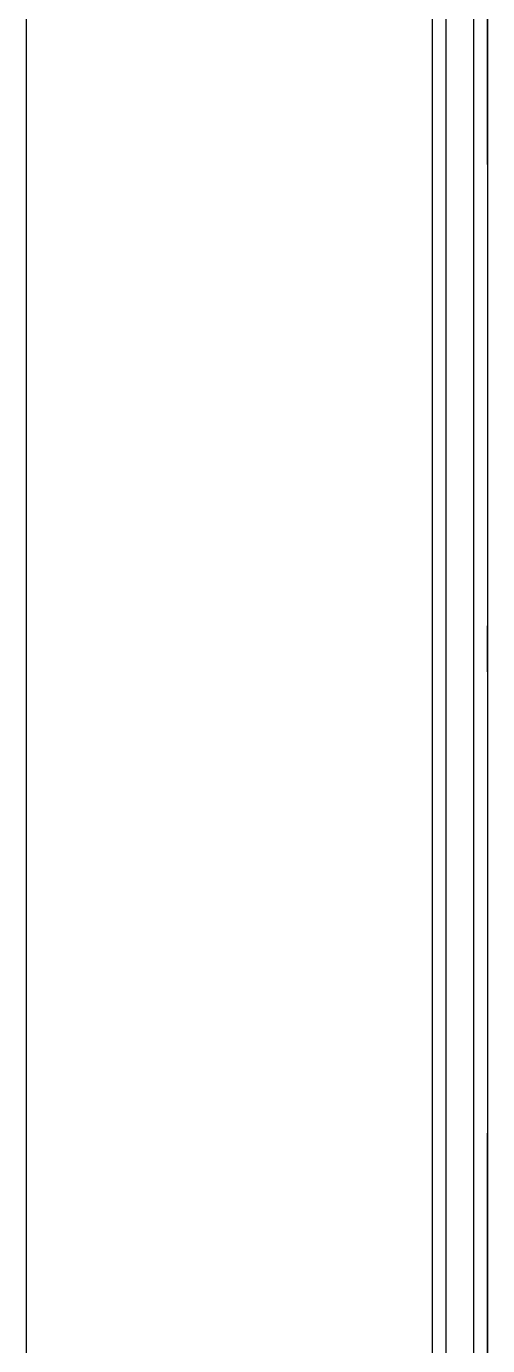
# Model space of a CAD drawing. Extents: x 1980812 to 2578970, y -669191 to 284498.
# Drawn here: x 2567868 to 2568068, y -266969 to -266397 of the extents above; entities that cross this region are included whole.
import ezdxf

# ---------------------------------------------------------------- set-up
doc = ezdxf.new("R2010")
doc.units = 0
doc.header["$LTSCALE"] = 1000
doc.header["$MEASUREMENT"] = 0
doc.linetypes.add('DOTE', pattern=[2.42, 2, -0.2, 0.02, -0.2])
for name, color, linetype in [('A-SECT-MCUT-FINE', 137, 'Continuous'), ('dote', 1, 'DOTE'), ('WINDOW', 2, 'Continuous'), ('空线', 3, 'Continuous')]:
    doc.layers.add(name, color=color, linetype=linetype)

# ---------------------------------------------------------------- blocks, each defined once
blk = doc.blocks.new('pm3')
at = {"layer": 'A-SECT-MCUT-FINE'}
blk.add_line((-14026.62, -7650, 0), (-14026.62, -5590.85, 0), dxfattribs=at)
at = {"layer": 'WINDOW'}
for p, q in [((-14226.62, -5590.85, 0), (-14226.62, -6885.3, 0)), ((-14220.62, -6885.3, 0), (-14220.62, -5590.85, 0)), ((-14208.62, -6885.3, 0), (-14208.62, -5590.85, 0)), ((-14202.62, -5590.85, 0), (-14202.62, -6885.3, 0))]:
    blk.add_line(p, q, dxfattribs=at)

msp = doc.modelspace()

# ---------------------------------------------------------------- linework, layer by layer
at = {"layer": 'dote'}
msp.add_line((2568068.37, -317277.01, 0), (2568068.37, -256000.37, 0), dxfattribs=at)

# ---------------------------------------------------------------- block references
at = {"layer": '空线', "xscale": -1, "rotation": 359.9999999999997}
msp.add_blockref('pm3', (2553841.75, -260490.42, 0), dxfattribs=at)

doc.saveas('drawing.dxf')
